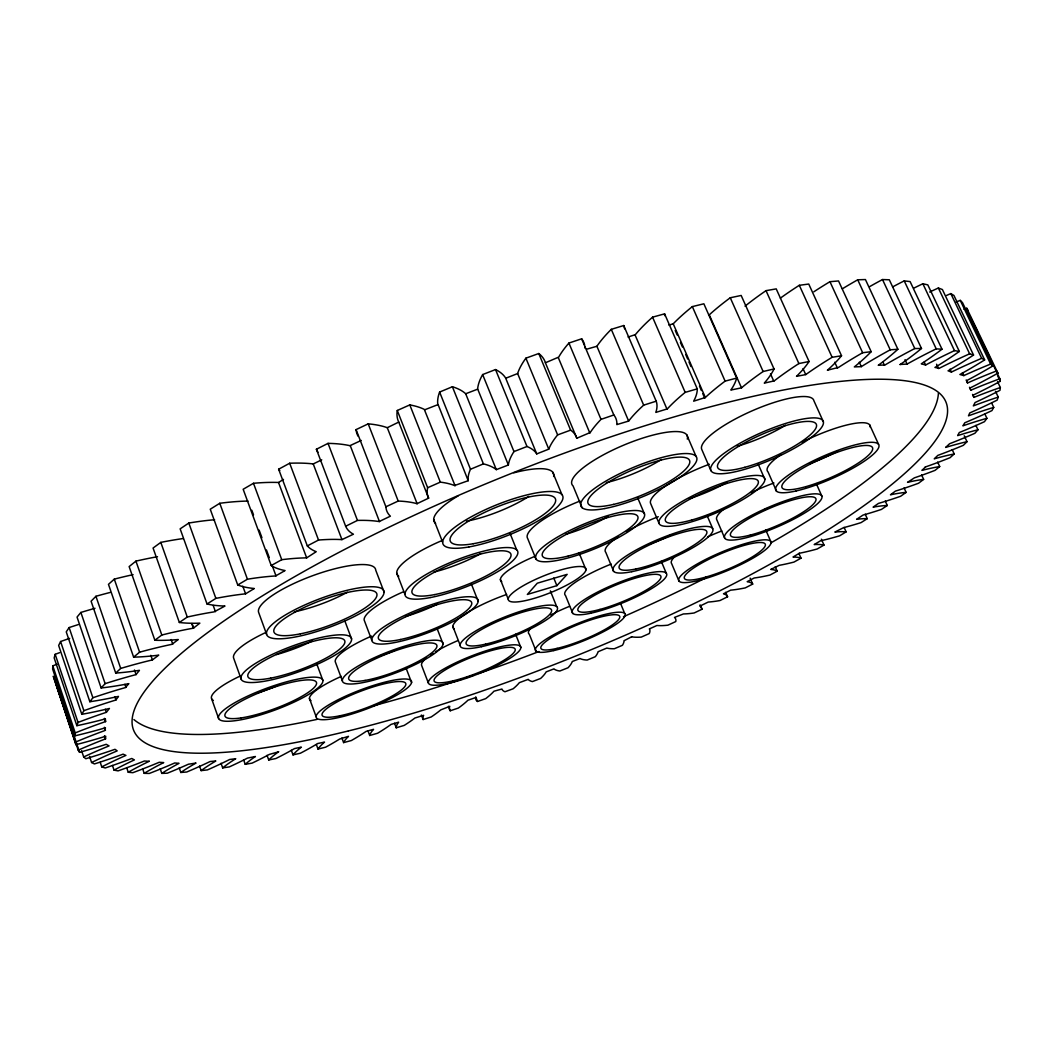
<?xml version="1.0" encoding="UTF-8"?>
<svg xmlns="http://www.w3.org/2000/svg" width="1053" height="1053" viewBox="0 0 1053 1053"><rect width="100%" height="100%" fill="white"/><g stroke="black" fill="none" stroke-linecap="round" stroke-linejoin="round"><path stroke-width="1.5" d="M57.033 664.193A137.048 32.84 -18.8 0 0 52.795 665.878L52.65 669.089L74.96 735.81A157.608 37.368 -19.1 0 0 104.787 727.992L105.458 727.794L104.787 730.585A135.863 28.049 -19.3 0 0 75.329 742.168L75.908 744.682A155.396 36.184 -19 0 0 105.721 736.244L105.524 738.864L102.325 740.114A133.573 27.194 -19.4 0 0 78.212 750.17L56.52 685.279M416.988 503.703L428.637 498.135L428.163 497.134A172.087 47.346 -22.8 0 1 427.65 487.723L440.325 482.142A167.098 44.884 -20.4 0 1 454.514 485.551L468.203 480.708L437.719 403.602A169.823 52.953 -23.3 0 1 439.614 392.058L452.395 386.741L483.406 463.886A167.927 45.569 -20.7 0 1 496.305 469.651L508.362 464.992L477.641 388.939A169.151 52.281 -23.6 0 1 482.643 374.565L495.529 369.564A166.835 52.071 -20.8 0 1 505.637 378.053L536.74 453.896L548.771 449.144A170.007 45.582 -23.7 0 1 557.629 434.902L570.621 430.137A169.033 46.529 -21.3 0 1 576.531 437.377L576.794 438.232L590.233 432.52A168.941 44.739 -24 0 1 601.013 419.37L613.833 414.987A169.309 46.78 -21.6 0 1 616.874 423.385L616.834 424.609L628.641 421.068A167.69 43.792 -24.2 0 1 643.673 405.155L656.19 401.193L623.731 325.535L611.293 329.339A166.032 49.465 -24.5 0 0 596.906 346.266L586.626 349.201M74.96 735.81L75.224 732.914L52.795 665.878M508.362 464.992L508.388 464.781A170.889 46.306 -23.4 0 1 513.969 451.579L482.643 374.565M997.533 381.62L1000.35 387.53L999.995 390.308A147.631 33.051 -25 0 1 976.421 401.917L975.091 402.536L973.327 405.892L975.749 404.984A131.164 25.943 -24.4 0 1 998.257 397.113L995.48 391.295M59.573 652.676A139.378 33.92 -18.7 0 0 55.177 654.321L54.164 657.888L76.869 725.688A159.714 38.566 -19.1 0 0 102.194 719.739L105.405 718.883L105.432 721.634L104.365 718.528M76.869 725.688L78.027 722.424L55.177 654.321M998.257 397.113L997.152 400.114A145.275 31.972 -24.9 0 1 969.747 412.947L968.484 415.83A129.058 25.233 -24.3 0 1 993.729 407.406L991.636 402.996M69.669 638.381A141.707 35.052 -18.7 0 0 60.587 641.527L58.652 645.463L81.805 714.316A161.688 39.751 -19.2 0 0 106.748 709.09L109.433 708.445L106.379 712.328L104.879 712.815A140.562 29.932 -19.2 0 0 78.027 722.424M576.794 438.232L545.401 362.785L558.695 357.099A167.243 50.531 -24.3 0 1 568.923 343.054L581.651 338.803A167.559 52.795 -21.6 0 1 584.612 344.871M993.729 407.406L991.926 410.604A142.905 30.919 -24.9 0 1 964.811 422.779L962.903 425.833A127.044 24.561 -24.1 0 1 986.911 418.317L984.805 413.868M81.805 714.316L83.871 710.696A142.932 30.932 -19.1 0 1 115.922 700.008L118.462 696.402A163.544 40.909 -19.3 0 1 89.86 701.732L66.247 631.853L69.129 627.562A144.05 36.223 -18.6 0 1 78.409 624.561M986.911 418.317L984.463 421.687A140.523 29.918 -24.8 0 1 961.547 431.625L959.283 432.546L957.677 435.613L958.678 435.297A125.136 23.943 -24 0 1 977.961 429.782L975.894 425.386M89.86 701.732L92.875 697.757A145.314 31.985 -19.1 0 1 125.412 687.583L128.848 683.66A165.242 42.041 -19.5 0 1 101.141 687.978L77.04 617.071L80.884 612.451A146.367 37.447 -18.6 0 1 95.007 608.292M101.141 687.978L105.129 683.647A147.657 33.064 -19 0 1 133.323 675.328L136.061 674.604L139.43 670.327L138.246 670.511A166.782 43.12 -19.7 0 1 115.712 673.078L91.098 601.21L95.928 596.288A148.631 38.698 -18.6 0 1 110.144 592.457M628.075 337.039L635.38 334.617A164.637 48.306 -24.8 0 1 652.57 317.164L664.601 313.847L697.257 388.86A169.296 46.78 -22.4 0 1 694.625 399.284L693.664 401.18L705.352 397.494L707.208 395.77A164.676 41.659 -24.6 0 1 725.109 381.133L736.652 378.093L703.865 303.791L692.347 306.607A163.083 47.082 -25 0 0 675.012 321.981L673.222 323.797L668.892 325.074M977.961 429.782L974.894 433.283A138.167 28.957 -24.8 0 1 952.425 442.629L949.582 443.734L945.647 447.42A123.333 23.363 -23.9 0 1 967.009 441.681L964.232 435.758M656.19 401.193A169.388 46.858 -22 0 1 655.848 412.407L667.339 408.893A166.269 42.765 -24.4 0 1 685.174 392.374L697.257 388.86M556.866 585.652L567.172 574.346L537.28 583.204L527.342 594.445L556.866 585.652L553.786 578.044M967.009 441.681L963.377 445.301A135.824 28.036 -24.7 0 1 937.854 455.37L934.248 458.832A121.635 22.837 -23.8 0 1 954.215 453.961L952.175 449.578M925.482 466.94L921.915 470.388L924.06 469.849A120.055 22.363 -23.6 0 1 939.71 466.545L937.657 462.109M115.712 673.078L120.7 668.431A149.974 34.183 -19 0 1 148.907 660.757L152.409 659.915L158.727 655.137A168.138 44.121 -19.9 0 1 133.626 657.138L108.472 584.349L114.29 579.137A150.855 39.988 -18.6 0 1 133.099 574.662M954.215 453.961L950.069 457.686A133.547 27.181 -24.6 0 1 928.72 465.795L925.258 467.019M741.496 387.846L743.286 386.359A162.925 40.514 -24.7 0 1 763.122 371.512L774.034 368.958L741.167 295.459L730.269 297.762A161.359 45.805 -25.1 0 0 710.999 313.281L709.274 314.847L741.496 387.846L730.848 390.044L731.308 389.373A169.02 46.529 -22.7 0 0 736.652 378.093M133.626 657.138L139.601 652.189A152.237 35.328 -19 0 1 172.047 644.304L178.233 639.526A169.322 45.042 -20.1 0 1 154.857 640.237L129.137 566.58L135.929 561.131A152.988 41.291 -18.6 0 1 157.502 556.708M939.71 466.545L935.077 470.349A131.309 26.364 -24.5 0 1 914.412 477.838L907.541 482.353L909.226 481.958A118.607 21.929 -23.5 0 1 923.639 479.365L921.612 474.982M774.034 368.958A168.559 46.121 -23 0 1 764.294 383.095L774.192 380.91A161.03 39.343 -24.8 0 1 798.885 363.561L809.073 361.508L776.219 288.877L766.018 290.654A159.503 44.489 -25.2 0 0 745.05 306.173M923.639 479.365L918.558 483.235A129.15 25.601 -24.4 0 1 895.432 491.106L890.469 494.792A117.265 21.534 -23.4 0 1 906.12 492.37L904.079 487.921M154.857 640.237L161.82 635.025A154.409 36.5 -19.1 0 1 189.343 628.917L193.66 628.128L192.041 623.56M183.314 538.531A155.028 42.594 -18.7 0 0 160.806 542.387L153.067 548.034L179.352 622.481A170.323 45.845 -20.4 0 0 197.372 623.231L199.859 623.152L193.383 628.18L191.764 623.613M278.624 751.75L276.9 753.013A113.105 20.547 -20.9 0 0 268.712 759.976L267.041 755.343M906.12 492.37L900.631 496.266A127.084 24.89 -24.3 0 1 878.439 503.413L873.095 507.138A116.054 21.178 -23.2 0 1 887.284 505.493L885.283 501.083M900.025 364.614L903.382 362.285A163.505 42.146 -24.4 0 0 921.493 348.477L889.311 279.782L882.506 279.545A150.961 39.185 -25.4 0 0 869.62 286.64M179.352 622.481L187.276 617.045A156.489 37.671 -19.1 0 1 214.062 611.885L224.987 606.041L223.065 605.988A171.139 46.529 -20.7 0 1 207.033 604.001L180.142 528.856L188.816 523.051A156.95 43.91 -18.8 0 1 214.588 519.734M887.284 505.493L881.427 509.415A125.083 24.219 -24.2 0 1 863.091 515.049L856.615 519.3A114.974 20.863 -23.1 0 1 867.238 518.681L865.224 514.193M780.378 298.144A157.516 43.147 -25.3 0 1 799.319 285.297L808.743 284.047L841.531 355.756A167.085 44.871 -23.6 0 1 828.908 368.853L827.395 370.208L838.53 367.431A156.858 36.96 -24.9 0 1 862.644 352.729L871.173 351.689L838.53 280.954L829.948 281.691A155.423 41.817 -25.4 0 0 813.851 291.786M207.033 604.001L215.878 598.38A158.463 38.829 -19.2 0 1 245.573 593.826L254.313 588.509A171.771 47.069 -21 0 1 237.728 584.968L210.245 509.218L219.774 503.281A158.753 45.187 -18.9 0 1 247.995 501.07M867.238 518.681L861.051 522.617A123.201 23.614 -24 0 1 843.585 527.645L834.845 532.081A114.027 20.599 -23 0 1 846.112 531.883L844.124 527.435M237.728 584.968L247.429 579.216A160.293 39.988 -19.3 0 1 275.583 575.965L285.073 570.555A172.205 47.451 -21.4 0 1 271.24 565.54L243.164 489.263L253.483 483.288A160.411 46.437 -19.1 0 1 276.478 482.419L278.518 482.485L283.494 479.405M846.112 531.883L839.623 535.819A121.411 23.034 -23.9 0 1 820.484 540.821L814.193 544.572A113.197 20.362 -22.8 0 1 823.999 545.072L821.393 539.189M842.387 288.785A153.225 40.488 -25.4 0 1 857.721 279.795L865.421 279.545L897.88 349.267A164.873 43.147 -24.1 0 1 878.255 365.286L885.073 364.93A152.316 34.617 -25 0 1 914.781 348.543L921.493 348.477M799.345 553.259L793.014 557.024L794.12 557.05A112.5 20.178 -22.7 0 1 800.991 558.182L799.016 553.681M271.24 565.54L281.743 559.696A161.991 41.093 -19.5 0 1 304.646 557.906L306.66 557.879L316.216 551.693A172.455 47.675 -21.7 0 1 307.318 545.902L278.637 469.217L289.68 463.241A161.912 47.635 -19.3 0 1 310.885 463.675L313.241 463.939L321.731 459.845M823.999 545.072L817.22 548.982A119.726 22.508 -23.8 0 1 801.57 552.812L799.188 553.286M900.249 364.456L907.067 364.088L910.147 362.377A149.947 33.472 -25 0 1 936.209 348.846L942.001 349.214L910.108 281.585L904.237 280.888A148.631 37.908 -25.4 0 0 892.615 286.916M800.991 558.182L793.975 562.078A118.16 22.034 -23.7 0 1 779.273 565.316L770.757 569.436L771.559 569.515A111.934 20.02 -22.5 0 1 777.193 571.2L775.245 566.725M777.193 571.2L769.954 575.056A116.712 21.6 -23.5 0 1 754.198 577.992L747.196 581.664A111.5 19.889 -22.4 0 1 752.698 584.086L745.261 587.89A115.382 21.205 -23.4 0 1 730.664 590.154L723.49 593.774A111.197 19.81 -22.3 0 1 727.57 596.788L719.976 600.539A114.172 20.863 -23.2 0 1 708.235 602.053L699.916 606.094A111.013 19.77 -22.1 0 1 701.903 609.292L694.151 612.978A113.092 20.547 -23.1 0 1 683.45 613.938L674.486 617.427A110.973 19.757 -22 0 1 675.763 621.56L667.905 625.179A112.131 20.27 -23 0 1 656.927 625.495L649.346 628.917A111.065 19.77 -21.8 0 1 649.24 633.577L641.264 637.104A111.302 20.033 -22.8 0 1 632.669 636.973L631.55 636.789M942.001 349.214A161.965 41.08 -24.5 0 1 922.481 363.035L921.296 363.811L925.613 365.009L928.259 363.614A147.552 32.38 -24.9 0 1 954.492 350.623L959.336 351.439L927.811 284.876L922.862 283.744A146.262 36.671 -25.4 0 0 914.096 288.009M307.318 545.902L318.532 540.044A163.518 42.159 -19.6 0 1 339.592 539.505L341.935 539.623L353.4 534.213A172.521 47.74 -22.1 0 1 345.66 526.25L316.4 449.262L328.036 443.366A163.241 48.754 -19.5 0 1 349.912 445.682L361.232 440.444M959.336 351.439A160.267 39.961 -24.7 0 1 934.946 367.444L939.171 368.326A145.13 31.314 -24.9 0 1 969.629 353.821L973.538 355.032A158.424 38.816 -24.8 0 1 948.055 370.814L951.425 372.064A142.708 30.3 -24.8 0 1 981.659 358.336L984.647 359.915A156.463 37.645 -24.9 0 1 962.245 373.21L959.902 374.499L963.85 375.605L965.101 375.026A140.299 29.326 -24.7 0 1 990.636 364.062L992.742 365.996A154.383 36.473 -24.9 0 1 969.787 378.948L966.733 380.567L967.523 382.963A137.93 28.405 -24.7 0 1 996.678 370.906L997.915 373.144A152.198 35.315 -25 0 1 970.59 387.728L969.945 388.057L970.866 390.189L971.498 389.926A135.613 27.536 -24.6 0 1 999.863 378.764L979.553 336.21M345.66 526.25L357.467 520.419A164.887 43.16 -19.9 0 1 379.119 521.564L390.387 516.181A172.389 47.622 -22.4 0 1 385.898 506.783L356.072 429.611L368.208 423.846A164.413 49.767 -19.8 0 1 385.135 426.965L387.438 427.742M149.329 761.214L146.064 762.82A123.227 23.614 -20 0 0 128.242 772.257L126.676 767.663M455.12 485.828L424.28 409.38A165.4 50.676 -20.1 0 0 409.801 404.905L397.284 410.473A170.31 53.44 -22.9 0 0 398.245 420.95L398.758 422.082L387.28 427.702L417.146 503.742L414.882 503.137A166.084 44.068 -20.1 0 0 398.205 501.057L385.898 506.783M972.761 395.336L976.763 393.388A149.947 34.17 -25 0 0 1000.284 381.291L999.863 378.764M631.629 636.802L623.968 640.764A111.276 19.836 -21.7 0 1 622.402 645.305L614.347 648.74A110.604 19.849 -22.7 0 1 606.818 648.069L598.025 651.754A111.631 19.928 -21.6 0 1 595.3 656.703L587.179 660.047A110.025 19.678 -22.6 0 1 580.006 658.507L572.24 661.547A112.105 20.06 -21.4 0 1 568.015 667.773L559.854 670.998A109.578 19.559 -22.4 0 1 553.983 668.852L546.152 671.893A112.724 20.231 -21.3 0 1 540.61 678.461L532.423 681.581A109.249 19.467 -22.3 0 1 528.224 679.356L519.34 682.673A113.461 20.441 -21.1 0 1 513.153 688.767L504.966 691.755A109.064 19.415 -22.1 0 1 501.912 689.031L493.936 691.216A114.329 20.691 -21 0 1 485.709 698.626L477.549 701.482A108.999 19.402 -22 0 1 475.706 697.573L467.914 700.232A115.33 20.968 -20.9 0 1 458.371 708.05L450.236 710.762L448.512 706.287M468.203 480.708L468.098 479.76A171.573 46.898 -23.1 0 1 470.494 469.256L483.406 463.886M972.551 394.401L973.946 397.376L976.921 396.191A133.349 26.72 -24.5 0 1 1000.35 387.53M505.743 378.238L517.642 373.552A168.283 51.479 -24 0 1 525.895 358.178L538.767 353.518A167.282 52.518 -21.2 0 1 545.099 361.837L545.401 362.785M424.899 409.709L437.864 404.668M513.969 451.579L526.987 446.498A168.572 46.121 -21 0 1 536.648 453.738L536.74 453.896M452.395 386.741A166.203 51.452 -20.4 0 1 465.689 393.756L477.641 389.176M421.397 715.026L423.109 719.541L431.177 716.975A116.462 21.297 -20.7 0 0 440.759 709.893L449.776 706.326L449.539 707.037A109.064 19.415 -21.9 0 0 450.236 710.762M394.533 723.253L396.244 727.794L404.22 725.399A117.712 21.665 -20.6 0 0 414.921 718.014L423.622 715.329A109.262 19.467 -21.7 0 0 423.109 719.541M368.01 730.914L369.708 735.494L377.579 733.257A119.081 22.074 -20.5 0 0 391.071 724.398L398.639 722.187A109.578 19.559 -21.6 0 0 396.244 727.794M341.896 737.969L343.607 742.602L351.333 740.549A120.582 22.521 -20.3 0 0 366.128 731.374L373.565 729.334A110.025 19.691 -21.4 0 0 369.708 735.494M316.348 744.537L318.006 749.065L325.574 747.209A122.201 23.008 -20.2 0 0 339.579 739.074L348.504 736.337L347.859 736.968A110.604 19.849 -21.3 0 0 343.607 742.602M291.339 750.289L293.01 754.883L300.381 753.224A123.938 23.561 -20.1 0 0 317.73 743.51L324.535 742.115L323.547 742.984A111.315 20.046 -21.2 0 0 318.006 749.065M278.518 751.829L269.318 754.422A127.716 24.785 -19.8 0 1 252.141 763.109L245.231 764.333L243.598 759.766M841.531 355.756L832.133 357.296A159.003 38.158 -24.9 0 0 805.729 374.605L796.516 376.329A167.914 45.555 -23.4 0 0 809.073 361.508M268.712 759.976L275.873 758.529A125.781 24.14 -19.9 0 0 294.471 748.591L301.369 747.143A112.144 20.283 -21 0 0 293.01 754.883M221.038 763.267L222.67 767.887L229.291 766.913A129.769 25.469 -19.7 0 0 247.494 758.094L255.405 756.502L254.76 756.936A114.198 20.863 -20.7 0 0 245.231 764.333M199.557 766.058L201.149 770.612L207.454 769.901A131.901 26.207 -19.6 0 0 229.659 759.489L235.74 758.713A115.409 21.218 -20.6 0 0 222.67 767.887M179.207 767.834L180.813 772.468L186.75 772.007A134.113 26.983 -19.5 0 0 210.087 761.53L215.826 761.003A116.738 21.613 -20.5 0 0 201.149 770.612M871.173 351.689A166.058 44.055 -23.9 0 1 856.51 365.141L854.325 366.918L861.328 366.641A154.633 35.776 -25 0 1 890.233 349.82L897.88 349.267M160.214 768.808L161.78 773.389L167.309 773.205A136.39 27.826 -19.4 0 0 188.382 764.228L196.042 763.043L194.489 763.925A118.186 22.047 -20.3 0 0 180.813 772.468M142.629 768.69L144.208 773.336L149.289 773.455A138.733 28.721 -19.3 0 0 174.732 762.964L179.023 763.333L176.851 764.504A119.752 22.521 -20.2 0 0 161.78 773.389M149.118 761.319L144.366 761.003L141.536 762.135A143.524 30.642 -19.2 0 1 118.081 770.875L114.04 770.125L112.46 765.452M128.242 772.257L132.823 772.691A141.115 29.655 -19.2 0 0 159.227 762.28L163.702 762.583A121.437 23.048 -20.1 0 0 144.208 773.336M100.206 762.267L101.772 766.887L105.221 767.979A145.946 31.669 -19.1 0 0 129.308 759.41L131.77 758.476L134.376 759.911L133.218 760.45A125.123 24.232 -19.8 0 0 114.04 770.125M929.667 292.036A143.892 35.486 -25.3 0 1 938.368 288.009L942.396 289.536L973.538 355.032M89.544 756.383L91.598 762.504L94.401 763.938A148.368 32.748 -19.1 0 0 123.096 754.159L125.926 755.396A127.11 24.903 -19.7 0 0 101.772 766.887M946.529 295.445A141.51 34.341 -25.2 0 1 950.82 293.59L953.939 295.485L984.647 359.915M81.594 750.723L83.687 756.949L85.793 758.726A150.763 33.867 -19 0 0 115.014 749.302L117.199 750.881A129.19 25.614 -19.6 0 0 91.598 762.504M956.045 302.093A139.141 33.248 -25.2 0 1 960.244 300.368L962.495 302.619L992.742 365.996M78.212 750.17L79.58 752.316A153.106 35.012 -19 0 0 104.931 744.721L106.182 744.313L109.051 745.906L106.656 746.893A131.349 26.378 -19.5 0 0 83.687 756.949M964.035 309.306A136.811 32.209 -25.1 0 1 966.759 308.253L968.141 310.806M966.759 308.253L997.915 373.144M970.445 317.137L978.145 333.274M997.507 375.447L1000.284 381.291M960.244 300.368L990.636 364.062M950.82 293.59L981.659 358.336M938.368 288.009L969.629 353.821M922.862 283.744L954.492 350.623M966.141 380.041L967.523 382.963M969.471 387.254L970.866 390.189M962.455 372.63L963.85 375.605M950.043 369.129L951.425 372.064M904.237 280.888L936.209 348.846M936.565 364.233L938.631 368.616M924.231 362.048L925.613 365.009M882.506 279.545L914.781 348.543M905.014 359.678L907.067 364.088M857.721 279.795L890.233 349.82M883.085 362.324L884.467 365.299M829.948 281.691L862.644 352.729M859.287 362.206L861.328 366.641M869.686 424.899L878.544 444.261M834.766 362.258L837.438 368.142M799.319 285.297L832.133 357.296M803.044 368.655L805.729 374.605M766.018 290.654L798.885 363.561M823.38 421.805A61.337 14.373 -23.7 0 0 736.165 445.419A61.337 14.373 -23.7 0 0 741.496 470.23A61.337 14.373 -23.7 0 0 823.38 421.805L813.903 400.759A61.166 14.992 -23.8 0 0 752.777 410.552A61.166 14.992 -23.8 0 0 701.811 449.565L710.92 470.612M770.506 373.854L773.797 381.212M816.259 483.577L821.932 496.305A52.94 10.754 -23.3 0 1 751.197 536.411A52.94 10.754 -23.3 0 1 746.524 518.155A52.94 10.754 -23.3 0 1 821.932 496.305M730.269 297.762L763.122 371.512M776.522 491.198L768.045 471.928A56.151 12.518 -23.9 0 1 780.76 454.725M692.347 306.607L725.109 381.133M758.002 463.702L764.873 479.326A57.415 12.728 -23.2 0 1 686.016 523.367A57.415 12.728 -23.2 0 1 684.674 500.03A57.415 12.728 -23.2 0 1 764.873 479.326M765.781 530.028L770.875 541.703A50.004 9.674 -22.9 0 1 705.049 578.663A50.004 9.674 -22.9 0 1 698.547 563.223A50.004 9.674 -22.9 0 1 770.875 541.703M673.222 323.797L705.352 397.494M675.223 330.445L677.197 334.959M680.462 342.475L682.436 346.977M685.714 354.492L687.675 359.007M688.991 362.008L690.952 366.523M699.468 386.069L701.43 390.571M702.746 393.585L704.707 398.1M652.57 317.164L685.174 392.374M750.131 578.136L752.698 584.086M686.74 434.81L696.138 456.594M973.025 395.217L973.946 397.376M724.688 538.109L716.777 519.734A52.808 11.214 -23.4 0 1 724.819 508.309M635.091 334.972L667.023 409.235M707.076 515.509L712.697 528.606M725.675 592.352L727.57 596.788M611.293 329.339L643.673 405.155M596.906 346.266L628.641 421.068M700.034 604.87L701.903 609.292M581.651 338.803L613.833 414.987M658.954 523.183L650.517 503.216A57.257 13.281 -23.2 0 1 709.288 464.255M679.001 581.085L671.617 563.579A49.886 10.096 -23 0 1 674.736 556.682M637.71 497.872L644.502 513.996A58.784 13.492 -22.4 0 1 566.435 558.38A58.784 13.492 -22.4 0 1 559.261 536.069A58.784 13.492 -22.4 0 1 644.502 513.996M661.284 561.341L666.325 573.345M568.923 343.054L601.013 419.37M558.353 357.744L589.864 433.112M538.767 353.518L570.621 430.137M525.895 358.178L557.629 434.902M613.623 571.279L605.791 552.364A53.887 11.846 -22.8 0 1 618.124 536.767M582.046 507.664L573.069 485.92A62.575 15.966 -22.9 0 1 625.798 444.274A62.575 15.966 -22.9 0 1 687.28 439.088M620.572 603.487L624.705 613.504M517.642 373.552L548.771 449.144M552.667 472.126L561.933 494.66M578.953 552.628L585.994 569.831A41.817 9.043 -22 0 1 526.224 600.447A41.817 9.043 -22 0 1 529.119 582.533A41.817 9.043 -22 0 1 585.994 569.831M495.529 369.564L526.987 446.498M572.819 613.504L565.5 595.498A50.926 10.609 -22.4 0 1 611.188 564.079M550.337 590.865L556.668 606.541M535.938 558.972L527.619 538.373A58.613 14.071 -22.4 0 1 580.006 501.031M465.689 393.756L496.305 469.651M509.942 533.134L516.654 549.824M439.614 392.058L470.494 469.256M536.174 651.412L529.317 634.235A48.293 9.569 -22.1 0 1 530.673 628.378M500.399 579.532L508.191 599.118M515.601 634.248L520.84 647.437A49.583 9.582 -21.5 0 1 452.224 682.449A49.583 9.582 -21.5 0 1 450.658 665.272A49.583 9.582 -21.5 0 1 520.84 647.437M409.801 404.905L440.325 482.142M471.454 584.231L478.207 601.342A56.888 12.583 -21.2 0 1 396.942 642.106A56.888 12.583 -21.2 0 1 399.837 617.769A56.888 12.583 -21.2 0 1 478.207 601.342M397.284 410.473L427.65 487.723M398.758 422.082L428.637 498.135M433.691 519.366L442.602 542.071M452.843 626.39L460.095 645.041M475.772 696.902L477.549 701.482M368.208 423.846L398.205 501.057M436.837 627.878L443.05 643.923A53.756 11.175 -21 0 1 366.931 681.765A53.756 11.175 -21 0 1 368.142 660.652A53.756 11.175 -21 0 1 443.05 643.923M350.32 445.788L379.514 521.643M396.691 572.871L404.918 594.274M428.4 683.107L421.608 665.391A49.465 10.003 -21.4 0 1 426.254 658.164M328.036 443.366L357.467 520.419M384.055 591.97A62.509 15.018 -20.5 0 0 295.116 609.595A62.509 15.018 -20.5 0 0 296.683 636.723A62.509 15.018 -20.5 0 0 384.055 591.97L375.724 570.16A62.324 15.663 -20.4 0 0 314.242 575.122A62.324 15.663 -20.4 0 0 258.59 612.28L266.659 634.433M405.866 667.563L411.578 682.568A50.965 9.99 -20.8 0 1 337.802 717.751A50.965 9.99 -20.8 0 1 342.264 697.691A50.965 9.99 -20.8 0 1 411.578 682.568M313.241 463.939L341.935 539.623M371.775 640.198L364.127 619.954A56.744 13.123 -21.2 0 1 403.391 591.786M289.68 463.241L318.532 540.044M344.95 621.217L351.57 638.895A58.797 13.189 -20.3 0 1 270.134 680.146A58.797 13.189 -20.3 0 1 267.133 656.914A58.797 13.189 -20.3 0 1 351.57 638.895M278.518 482.485L306.66 557.879M342.396 680.896L335.249 661.692A53.624 11.662 -20.9 0 1 371.617 636.078M253.483 483.288L281.743 559.696M316.742 663.851L322.85 680.383A55.519 11.675 -20.2 0 1 246.599 718.62A55.519 11.675 -20.2 0 1 242.493 698.6A55.519 11.675 -20.2 0 1 322.85 680.383M251.812 510.231L253.51 514.812M259.13 530.107L261.947 537.741M266.448 549.969L269.265 557.603M272.082 565.25L276.018 575.952M309.411 698.363L316.111 716.632M219.774 503.281L247.429 579.216M242.822 586.231L245.573 593.826M188.816 523.051L215.878 598.38M241.163 679.106L233.674 658.217A58.626 13.768 -20.2 0 1 266.317 632.248M213.232 605.514L215.444 611.675M160.806 542.387L187.276 617.045M211.64 698.797L218.642 718.594M171.126 639.54L172.758 644.16M135.929 561.131L161.82 635.025M150.816 655.348L152.409 659.915M114.29 579.137L139.601 652.189M134.468 669.998L136.061 674.604M95.928 596.288L120.7 668.431M124.899 684.332L125.965 687.438M114.882 696.954L115.922 700.008M80.884 612.451L105.129 683.647M105.339 709.248L106.379 712.328M104.655 718.422L105.708 721.529L101.299 723.082A138.193 28.971 -19.2 0 0 75.224 732.914M104.444 727.281L105.471 730.348M69.129 627.562L92.875 697.757M104.484 735.784L105.524 738.864M60.587 641.527L83.871 710.696M71.867 729.255L79.58 752.316M75.329 742.168L53.295 676.21L75.908 744.682M608.252 516.444A51.465 12.346 -22.4 0 1 565.83 534.266M398.745 576.228A60.284 14.86 -21.5 0 1 442.273 540.439M707.629 536.898A49.886 10.096 -23 0 1 721.792 530.988M395.586 650.07A47.069 10.24 -20.9 0 1 391.426 651.768M390.044 652.307A47.069 10.24 -20.9 0 1 380.159 655.861M278.676 685.082A48.609 10.701 -20.1 0 1 256.985 693.111M661.402 459.49A54.94 14.018 -22.9 0 1 606.331 482.656M501.728 581.651A41.712 9.438 -22 0 1 535.635 556.05M768.611 507.875A46.371 9.846 -23.4 0 1 764.517 509.586M454.251 628.957A52.15 11.135 -21.7 0 1 506.625 594.471M584.955 346.542A167.559 52.795 -21.6 0 1 585.139 348.253M623.731 325.535A167.638 52.887 -22 0 1 624.574 328.826M664.601 313.847A167.545 52.795 -22.4 0 1 664.627 315.624M347.345 592.234A54.717 13.755 -20.4 0 1 294.327 611.846M430.506 654.953A49.465 10.003 -21.4 0 1 433.073 653.255M435.494 651.768A49.465 10.003 -21.4 0 1 457.963 640.566M311.004 700.666A50.847 10.438 -20.8 0 1 341.356 676.368M938.407 393.138A436.85 100.877 -22 0 1 770.98 542.835M706.089 577.702A436.85 100.877 -22 0 1 623.468 616.703M538.925 651.544A436.85 100.877 -22 0 1 478.602 673.512M473.955 675.105A436.85 100.877 -22 0 1 466.229 677.711M461.609 679.264A436.85 100.877 -22 0 1 372.933 705.918M316.874 719.423A436.85 100.877 -22 0 1 133.889 719.528M480.76 553.641A52.926 13.057 -21.5 0 1 433.968 572.069M550.653 615.005A48.293 9.569 -22.1 0 1 553.667 613.465M555.01 612.793A48.293 9.569 -22.1 0 1 569.502 606.344M213.338 700.429A55.375 12.188 -20.1 0 1 240.453 675.921M750.973 492.738A52.808 11.214 -23.4 0 1 773.942 482.998M626.311 531.673A53.887 11.846 -22.8 0 1 658.296 516.72M802.215 442.102A56.151 12.518 -23.9 0 1 870.199 427.07M435.6 523.38A64.338 16.966 -21.9 0 1 458.371 495.726M513.785 472.823A64.338 16.966 -21.9 0 1 553.628 476.509M528.948 496.371A56.48 14.9 -21.9 0 1 466.387 521.222M437.587 604.053A49.82 11.517 -21.2 0 1 405.576 616.518M670.55 535.2A47.306 10.398 -22.8 0 1 651.241 543.519M726.715 482.524A50.268 11.662 -23.2 0 1 689.439 498.661M837.859 451.053A49.307 10.991 -23.9 0 1 809.573 463.754M312.438 640.935A51.479 12.083 -20.2 0 1 276.439 654.611M785.485 425.307A53.703 13.162 -23.8 0 1 737.311 446.248M279.822 470.533A170.678 53.821 -21.7 0 1 278.637 469.217M317.993 452.25A170.731 53.887 -22.1 0 1 316.4 449.262M357.994 436.1A170.612 53.756 -22.5 0 1 356.072 429.611M568.278 556.023A51.61 11.846 -22.4 0 0 637.96 517.076A51.61 11.846 -22.4 0 0 564.026 535.608A51.61 11.846 -22.4 0 0 568.278 556.023M430.69 597.499A60.455 14.255 -21.5 0 0 517.826 553.365A60.455 14.255 -21.5 0 0 435.718 569.265A60.455 14.255 -21.5 0 0 430.69 597.499M434.705 594.59A53.071 12.518 -21.5 0 0 510.995 555.813A53.071 12.518 -21.5 0 0 438.653 569.963A53.071 12.518 -21.5 0 0 434.705 594.59M705.984 577.018A43.91 8.49 -22.9 0 0 765.36 544.48A43.91 8.49 -22.9 0 0 703.128 562.276A43.91 8.49 -22.9 0 0 705.984 577.018M613.504 504.413A55.098 13.439 -22.9 0 0 689.82 461.78A55.098 13.439 -22.9 0 0 613.03 479.47A55.098 13.439 -22.9 0 0 613.504 504.413M365.088 680.422A47.201 9.819 -21 0 0 436.442 647.832A47.201 9.819 -21 0 0 376.737 658.243A47.201 9.819 -21 0 0 365.088 680.422M348.398 730.94A438.035 96.705 -22 0 0 947.331 407.208A438.035 96.705 -22 0 0 323.732 560.512A438.035 96.705 -22 0 0 348.398 730.94M750.289 535.082A46.477 9.438 -23.3 0 0 816.009 499.859A46.477 9.438 -23.3 0 0 753.316 516.128A46.477 9.438 -23.3 0 0 750.289 535.082M485.578 644.146A45.898 9.372 -21.7 0 0 551.575 611.214A45.898 9.372 -21.7 0 0 489.382 625.311A45.898 9.372 -21.7 0 0 485.578 644.146M481.497 646.674A52.281 10.675 -21.7 0 0 557.419 609.239A52.281 10.675 -21.7 0 0 487.526 624.6A52.281 10.675 -21.7 0 0 481.497 646.674M300.408 633.84A54.874 13.189 -20.5 0 0 376.961 594.537A54.874 13.189 -20.5 0 0 298.723 610.148A54.874 13.189 -20.5 0 0 300.408 633.84M453.001 680.857A43.528 8.411 -21.5 0 0 515.207 650.149A43.528 8.411 -21.5 0 0 455.607 664.285A43.528 8.411 -21.5 0 0 453.001 680.857M604.83 508.52A62.759 15.308 -22.9 0 0 696.612 460.727A62.759 15.308 -22.9 0 0 614.86 476.101A62.759 15.308 -22.9 0 0 604.83 508.52M339.579 715.856A44.739 8.779 -20.8 0 0 405.681 685.095A44.739 8.779 -20.8 0 0 346.529 697.191A44.739 8.779 -20.8 0 0 339.579 715.856M241.111 717.922A48.741 10.254 -20.2 0 0 315.874 685.385A48.741 10.254 -20.2 0 0 255.181 694.44A48.741 10.254 -20.2 0 0 241.111 717.922M692.203 519.892A50.412 11.175 -23.2 0 0 758.226 481.234A50.412 11.175 -23.2 0 0 685.134 501.847A50.412 11.175 -23.2 0 0 692.203 519.892M473.258 543.73A56.651 14.294 -21.9 0 0 555.55 501.478A56.651 14.294 -21.9 0 0 479.707 514.851A56.651 14.294 -21.9 0 0 473.258 543.73M468.914 546.941A64.536 16.282 -21.9 0 0 562.815 498.872A64.536 16.282 -21.9 0 0 476.64 513.93A64.536 16.282 -21.9 0 0 468.914 546.941M744.761 467.321A53.848 12.623 -23.7 0 0 816.483 424.793A53.848 12.623 -23.7 0 0 739.772 445.656A53.848 12.623 -23.7 0 0 744.761 467.321M635.683 569.041A47.424 9.964 -22.7 0 0 706.431 534.108A47.424 9.964 -22.7 0 0 646.858 546.165A47.424 9.964 -22.7 0 0 635.683 569.041M805.756 486.683A49.438 10.53 -23.8 0 0 872.687 448.262A49.438 10.53 -23.8 0 0 803.439 467.795A49.438 10.53 -23.8 0 0 805.756 486.683M631.761 571.687A54.019 11.346 -22.7 0 0 712.433 531.91A54.019 11.346 -22.7 0 0 644.752 545.533A54.019 11.346 -22.7 0 0 631.761 571.687M796.134 490.948A56.296 12.004 -23.8 0 0 878.65 447.643A56.296 12.004 -23.8 0 0 807.164 463.886A56.296 12.004 -23.8 0 0 796.134 490.948M400.535 639.5A49.952 11.043 -21.2 0 0 471.757 603.698A49.952 11.043 -21.2 0 0 402.825 618.229A49.952 11.043 -21.2 0 0 400.535 639.5M270.7 678.132A51.623 11.583 -20.3 0 0 344.897 642.159A51.623 11.583 -20.3 0 0 273.477 655.848A51.623 11.583 -20.3 0 0 270.7 678.132M590.707 613.215A51.044 10.175 -22.4 0 0 666.378 576.188A51.044 10.175 -22.4 0 0 601.092 590.312A51.044 10.175 -22.4 0 0 590.707 613.215M600.013 609.411A44.818 8.924 -22.4 0 0 660.955 576.61A44.818 8.924 -22.4 0 0 597.235 593.853A44.818 8.924 -22.4 0 0 600.013 609.411M553.773 650.57A48.412 9.161 -22.1 0 0 625.008 615.966A48.412 9.161 -22.1 0 0 562.012 630.392A48.412 9.161 -22.1 0 0 553.773 650.57M557.103 648.372A42.502 8.042 -22.1 0 0 619.572 617.979A42.502 8.042 -22.1 0 0 564.158 630.721A42.502 8.042 -22.1 0 0 557.103 648.372"/></g></svg>
